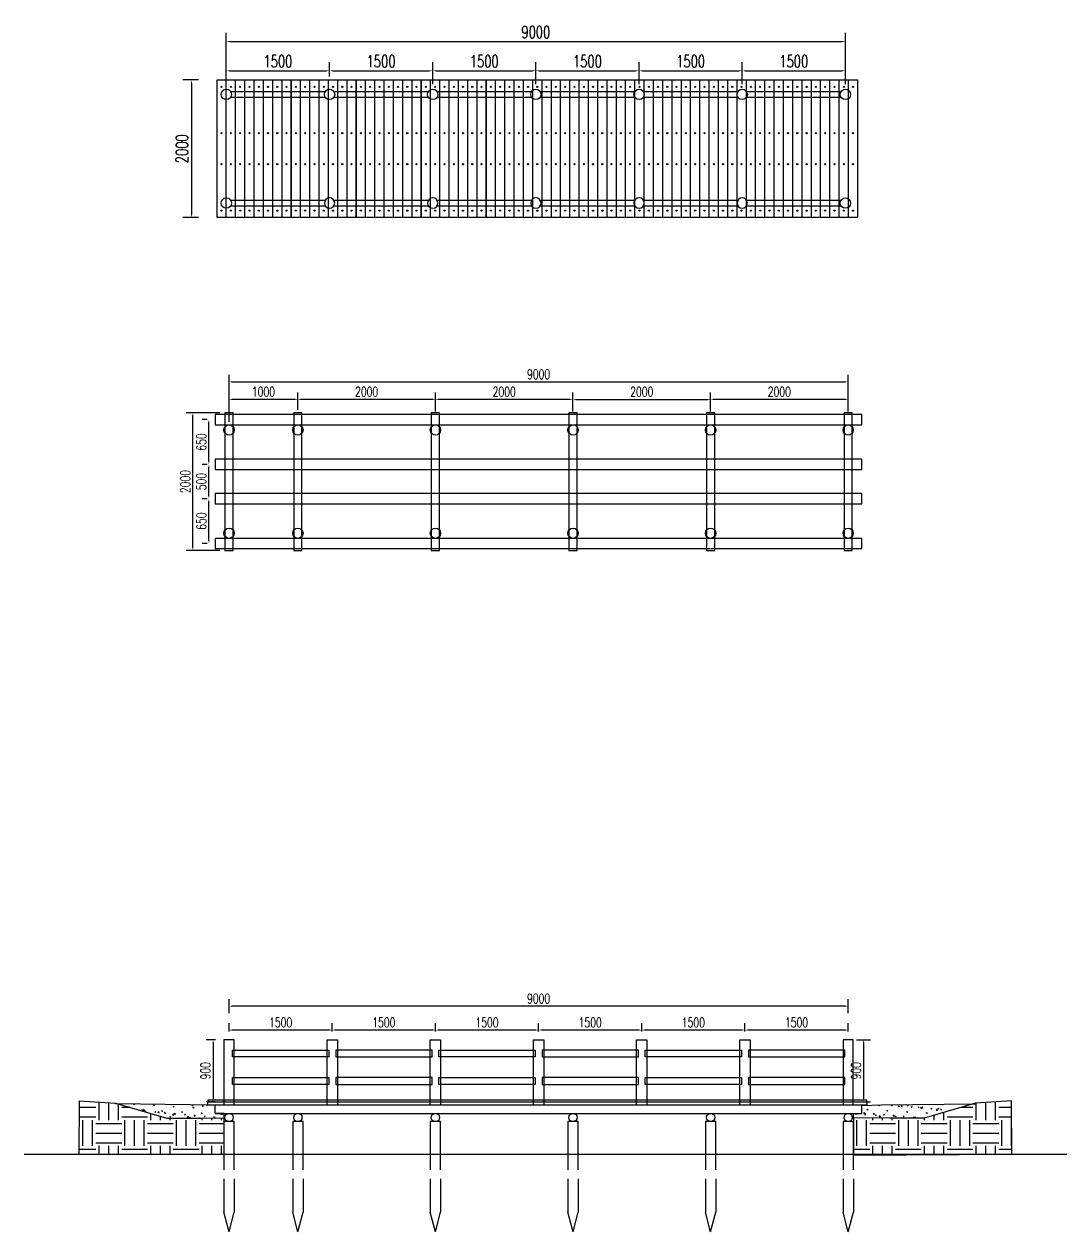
# Model space of a CAD drawing. Header units: millimetres. Extents: x -1442555 to 442606, y 1365385 to 2223627.
# Drawn here: x 283268 to 298427, y 1457900 to 1475456 of the extents above; entities that cross this region are included whole.
import ezdxf

# ---------------------------------------------------------------- set-up
doc = ezdxf.new("R2010")
doc.units = ezdxf.units.MM
doc.header["$LTSCALE"] = 10
doc.layers.get('0').update_dxf_attribs({"linetype": 'CONTINUOUS'})
doc.layers.get('DEFPOINTS').update_dxf_attribs({"linetype": 'CONTINUOUS'})
for name, color, linetype in [('W-WOOD_FLOOR木地板', 30, 'CONTINUOUS'), ('W-游步道中线', 153, 'CONTINUOUS'), ('设计木栈道', 1, 'CONTINUOUS')]:
    doc.layers.add(name, color=color, linetype=linetype)
doc.layers.add('碳化木', color=7, linetype='CONTINUOUS', true_color=0xc0b9a0)
doc.styles.add('STANDARD_T3', font='simplex.shx', dxfattribs={"width": 0.7, "bigfont": 'gbcbig.shx'})
doc.dimstyles.new('W&&40', dxfattribs={"dimtxt": 140, "dimasz": 40, "dimexe": 100, "dimexo": 120, "dimgap": 40, "dimtad": 1, "dimdec": 0, "dimzin": 0, "dimdsep": 46, "dimtxsty": 'STANDARD_T3', "dimcen": 0.09, "dimclrd": 1, "dimclre": 1, "dimclrt": 7, "dimazin": 2, "dimtfac": 1, "dimtdec": 0, "dimtix": 1, "dimtmove": 2, "dimatfit": 3, "dimfxl": 100, "dimtolj": 1, "dimtzin": 0, "dimarcsym": 0})
doc.dimstyles.new('W&&50', dxfattribs={"dimtxt": 175, "dimasz": 50, "dimexe": 125, "dimexo": 150, "dimgap": 50, "dimtad": 1, "dimdec": 0, "dimzin": 0, "dimdsep": 46, "dimtxsty": 'STANDARD_T3', "dimcen": 0.09, "dimclrd": 1, "dimclre": 1, "dimclrt": 7, "dimazin": 2, "dimtfac": 1, "dimtdec": 0, "dimtix": 1, "dimtmove": 2, "dimatfit": 3, "dimfxl": 100, "dimtolj": 1, "dimtzin": 0, "dimarcsym": 0})
pattern_1 = [(0, (-3053189.5, -1018805.06), (375, 375), [375, -375]), (0, (-3053189.5, -1018664.43), (375, 375), [375, -375]), (0, (-3053189.5, -1018523.8), (375, 375), [375, -375]), (90, (-3053142.6, -1018476.93), (-375, 375), [375, -375]), (90, (-3053002, -1018476.93), (-375, 375), [375, -375]), (90, (-3052861.36, -1018476.93), (-375, 375), [375, -375])]
pattern_2 = [(50, (-3054716.55, -1017733.51), (143.4520362, -12.5504267), [15, -165]), (355, (-3054716.55, -1017733.51), (-27.7502653, 150.4384266), [12, -132]), (100.4514, (-3054704.6, -1017734.55), (115.7018763, 137.8879084), [12.748038, -140.228422]), (46.1842, (-3054716.55, -1017693.5), (213.4482086, -33.103802), [22.5, -247.5]), (96.6356, (-3054698.76, -1017696.27), (186.93254, 194.823574), [19.122058, -210.3426]), (351.1842, (-3054716.55, -1017693.5), (186.932389, 194.82372), [18, -198]), (21, (-3054696.55, -1017703.51), (119.3814103, -80.5237778), [15, -165]), (326, (-3054696.55, -1017703.51), (48.6630675, 145.030008), [12, -132]), (71.4514, (-3054686.6, -1017710.22), (168.0445257, 64.5060993), [12.748038, -140.228422])]

# ---------------------------------------------------------------- blocks, each defined once
blk = doc.blocks.new('*D130')
at = {"color": 1, "lineweight": -2, "transparency": 16777216}
for p, q in [((286112, 1469807), (285621, 1469807)), ((285721, 1467847), (285721, 1469767)), ((286112, 1467807), (285621, 1467807))]:
    blk.add_line(p, q, dxfattribs=at)
at = {"color": 1, "transparency": 16777216}
for points in [[(285714, 1469767), (285728, 1469767), (285721, 1469807)], [(285714, 1467847), (285728, 1467847), (285721, 1467807)]]:
    blk.add_solid(points, dxfattribs=at)
at = {"layer": 'DEFPOINTS', "color": 0, "transparency": 16777216}
for p in [(285721, 1469807), (286232, 1469807), (286232, 1467807)]:
    blk.add_point(p, dxfattribs=at)
at = {"color": 7, "transparency": 16777216, "insert": (285611, 1468807), "char_height": 140, "attachment_point": 5, "rotation": 90, "style": 'STANDARD_T3'}
blk.add_mtext('\\A1;2000', dxfattribs=at)
blk = doc.blocks.new('*D132')
at = {"color": 1, "lineweight": -2, "transparency": 16777216}
for p, q in [((287247, 1469852), (287247, 1470103)), ((287287, 1470003), (289207, 1470003)), ((289247, 1469827), (289247, 1470103))]:
    blk.add_line(p, q, dxfattribs=at)
at = {"color": 1, "transparency": 16777216}
for points in [[(287287, 1470010), (287287, 1469996), (287247, 1470003)], [(289207, 1470010), (289207, 1469996), (289247, 1470003)]]:
    blk.add_solid(points, dxfattribs=at)
at = {"layer": 'DEFPOINTS', "color": 0, "transparency": 16777216}
for p in [(289247, 1470003), (287247, 1469732), (289247, 1469707)]:
    blk.add_point(p, dxfattribs=at)
at = {"color": 7, "transparency": 16777216, "insert": (288247, 1470113), "char_height": 140, "attachment_point": 5, "style": 'STANDARD_T3'}
blk.add_mtext('\\A1;2000', dxfattribs=at)
blk = doc.blocks.new('*D133')
at = {"color": 1, "lineweight": -2, "transparency": 16777216}
for p, q in [((289247, 1469827), (289247, 1470103)), ((289287, 1470003), (291207, 1470003)), ((291247, 1469827), (291247, 1470103))]:
    blk.add_line(p, q, dxfattribs=at)
at = {"color": 1, "transparency": 16777216}
for points in [[(289287, 1470010), (289287, 1469996), (289247, 1470003)], [(291207, 1470010), (291207, 1469996), (291247, 1470003)]]:
    blk.add_solid(points, dxfattribs=at)
at = {"layer": 'DEFPOINTS', "color": 0, "transparency": 16777216}
for p in [(291247, 1470003), (289247, 1469707), (291247, 1469707)]:
    blk.add_point(p, dxfattribs=at)
at = {"color": 7, "transparency": 16777216, "insert": (290247, 1470113), "char_height": 140, "attachment_point": 5, "style": 'STANDARD_T3'}
blk.add_mtext('\\A1;2000', dxfattribs=at)
blk = doc.blocks.new('*D134')
at = {"color": 1, "lineweight": -2, "transparency": 16777216}
for p, q in [((291247, 1469827), (291247, 1470102)), ((291287, 1470002), (293207, 1470002)), ((293247, 1469827), (293247, 1470102))]:
    blk.add_line(p, q, dxfattribs=at)
at = {"color": 1, "transparency": 16777216}
for points in [[(291287, 1470009), (291287, 1469996), (291247, 1470002)], [(293207, 1470009), (293207, 1469996), (293247, 1470002)]]:
    blk.add_solid(points, dxfattribs=at)
at = {"layer": 'DEFPOINTS', "color": 0, "transparency": 16777216}
for p in [(293247, 1470002), (291247, 1469707), (293247, 1469707)]:
    blk.add_point(p, dxfattribs=at)
at = {"color": 7, "transparency": 16777216, "insert": (292247, 1470112), "char_height": 140, "attachment_point": 5, "style": 'STANDARD_T3'}
blk.add_mtext('\\A1;2000', dxfattribs=at)
blk = doc.blocks.new('*D135')
at = {"color": 1, "lineweight": -2, "transparency": 16777216}
for p, q in [((293247, 1469827), (293247, 1470103)), ((293287, 1470003), (295207, 1470003)), ((295247, 1469827), (295247, 1470103))]:
    blk.add_line(p, q, dxfattribs=at)
at = {"color": 1, "transparency": 16777216}
for points in [[(293287, 1470010), (293287, 1469996), (293247, 1470003)], [(295207, 1470010), (295207, 1469996), (295247, 1470003)]]:
    blk.add_solid(points, dxfattribs=at)
at = {"layer": 'DEFPOINTS', "color": 0, "transparency": 16777216}
for p in [(295247, 1470003), (293247, 1469707), (295247, 1469707)]:
    blk.add_point(p, dxfattribs=at)
at = {"color": 7, "transparency": 16777216, "insert": (294247, 1470113), "char_height": 140, "attachment_point": 5, "style": 'STANDARD_T3'}
blk.add_mtext('\\A1;2000', dxfattribs=at)
blk = doc.blocks.new('*D131')
at = {"color": 1, "lineweight": -2, "transparency": 16777216}
for p, q in [((286247, 1469677), (286247, 1470357)), ((295247, 1469827), (295247, 1470357)), ((286287, 1470257), (295207, 1470257))]:
    blk.add_line(p, q, dxfattribs=at)
at = {"color": 1, "transparency": 16777216}
for points in [[(286287, 1470263), (286287, 1470250), (286247, 1470257)], [(295207, 1470263), (295207, 1470250), (295247, 1470257)]]:
    blk.add_solid(points, dxfattribs=at)
at = {"layer": 'DEFPOINTS', "color": 0, "transparency": 16777216}
for p in [(295247, 1470257), (295247, 1469707), (286247, 1469557)]:
    blk.add_point(p, dxfattribs=at)
at = {"color": 7, "transparency": 16777216, "insert": (290747, 1470367), "char_height": 140, "attachment_point": 5, "style": 'STANDARD_T3'}
blk.add_mtext('\\A1;9000', dxfattribs=at)
blk = doc.blocks.new('*D129')
at = {"color": 1, "lineweight": -2, "transparency": 16777216}
for p, q in [((286247, 1469852), (286247, 1470103)), ((286287, 1470003), (287207, 1470003)), ((287247, 1469852), (287247, 1470103))]:
    blk.add_line(p, q, dxfattribs=at)
at = {"color": 1, "transparency": 16777216}
for points in [[(286287, 1470010), (286287, 1469996), (286247, 1470003)], [(287207, 1470010), (287207, 1469996), (287247, 1470003)]]:
    blk.add_solid(points, dxfattribs=at)
at = {"layer": 'DEFPOINTS', "color": 0, "transparency": 16777216}
for p in [(287247, 1470003), (286247, 1469732), (287247, 1469732)]:
    blk.add_point(p, dxfattribs=at)
at = {"color": 7, "transparency": 16777216, "insert": (286747, 1470113), "char_height": 140, "attachment_point": 5, "style": 'STANDARD_T3'}
blk.add_mtext('\\A1;1000', dxfattribs=at)
blk = doc.blocks.new('防腐木地板')
at = {"layer": '碳化木'}
blk.add_lwpolyline([(-65, 1050), (65, 1050), (65, -950), (-65, -950)], close=True, dxfattribs=at)
at = {"layer": '设计木栈道', "color": 1}
for centre in [(1, 950), (1, 276), (1, -175), (1, -850)]:
    blk.add_circle(centre, 8, dxfattribs=at)
blk = doc.blocks.new('*D147')
at = {"color": 1, "lineweight": -2, "transparency": 16777216}
for p, q in [((286207, 1474585), (286207, 1474903)), ((287707, 1474695), (287707, 1474903)), ((286257, 1474778), (287657, 1474778))]:
    blk.add_line(p, q, dxfattribs=at)
at = {"color": 1, "transparency": 16777216}
for points in [[(286257, 1474787), (286257, 1474770), (286207, 1474778)], [(287657, 1474787), (287657, 1474770), (287707, 1474778)]]:
    blk.add_solid(points, dxfattribs=at)
at = {"layer": 'DEFPOINTS', "color": 0, "transparency": 16777216}
for p in [(287707, 1474778), (287707, 1474545), (286207, 1474435)]:
    blk.add_point(p, dxfattribs=at)
at = {"color": 7, "transparency": 16777216, "insert": (286957, 1474916), "char_height": 175, "attachment_point": 5, "style": 'STANDARD_T3'}
blk.add_mtext('\\A1;1500', dxfattribs=at)
blk = doc.blocks.new('*D282')
at = {"color": 1, "lineweight": -2, "transparency": 16777216}
for p, q in [((285801, 1474645), (285576, 1474645)), ((285701, 1474595), (285701, 1472695)), ((285801, 1472645), (285576, 1472645))]:
    blk.add_line(p, q, dxfattribs=at)
at = {"color": 1, "transparency": 16777216}
for points in [[(285692, 1474595), (285709, 1474595), (285701, 1474645)], [(285692, 1472695), (285709, 1472695), (285701, 1472645)]]:
    blk.add_solid(points, dxfattribs=at)
at = {"layer": 'DEFPOINTS', "color": 0, "transparency": 16777216}
for p in [(286207, 1474645), (285701, 1472645), (286207, 1472645)]:
    blk.add_point(p, dxfattribs=at)
at = {"color": 7, "transparency": 16777216, "insert": (285563, 1473645), "char_height": 175, "attachment_point": 5, "rotation": 90, "style": 'STANDARD_T3'}
blk.add_mtext('\\A1;2000', dxfattribs=at)
blk = doc.blocks.new('*U283')
blk.add_circle((0, 0), 75)
blk = doc.blocks.new('*U284')
at = {"color": 0, "linetype": 'ByBlock', "lineweight": -2, "transparency": 16777216}
for p in [(0, 0), (1500, 0), (3000, 0), (4500, 0), (6000, 0)]:
    blk.add_blockref('*U283', p, dxfattribs=at)
blk = doc.blocks.new('*D285')
at = {"color": 1, "lineweight": -2, "transparency": 16777216}
for p, q in [((287707, 1474695), (287707, 1474903)), ((289207, 1474585), (289207, 1474903)), ((287757, 1474778), (289157, 1474778))]:
    blk.add_line(p, q, dxfattribs=at)
at = {"color": 1, "transparency": 16777216}
for points in [[(287757, 1474787), (287757, 1474770), (287707, 1474778)], [(289157, 1474787), (289157, 1474770), (289207, 1474778)]]:
    blk.add_solid(points, dxfattribs=at)
at = {"layer": 'DEFPOINTS', "color": 0, "transparency": 16777216}
for p in [(289207, 1474778), (287707, 1474545), (289207, 1474435)]:
    blk.add_point(p, dxfattribs=at)
at = {"color": 7, "transparency": 16777216, "insert": (288457, 1474916), "char_height": 175, "attachment_point": 5, "style": 'STANDARD_T3'}
blk.add_mtext('\\A1;1500', dxfattribs=at)
blk = doc.blocks.new('*D286')
at = {"color": 1, "lineweight": -2, "transparency": 16777216}
for p, q in [((289207, 1474585), (289207, 1474903)), ((290707, 1474585), (290707, 1474903)), ((289257, 1474778), (290657, 1474778))]:
    blk.add_line(p, q, dxfattribs=at)
at = {"color": 1, "transparency": 16777216}
for points in [[(289257, 1474787), (289257, 1474770), (289207, 1474778)], [(290657, 1474787), (290657, 1474770), (290707, 1474778)]]:
    blk.add_solid(points, dxfattribs=at)
at = {"layer": 'DEFPOINTS', "color": 0, "transparency": 16777216}
for p in [(290707, 1474778), (289207, 1474435), (290707, 1474435)]:
    blk.add_point(p, dxfattribs=at)
at = {"color": 7, "transparency": 16777216, "insert": (289957, 1474916), "char_height": 175, "attachment_point": 5, "style": 'STANDARD_T3'}
blk.add_mtext('\\A1;1500', dxfattribs=at)
blk = doc.blocks.new('*D287')
at = {"color": 1, "lineweight": -2, "transparency": 16777216}
for p, q in [((290707, 1474585), (290707, 1474903)), ((292207, 1474585), (292207, 1474903)), ((290757, 1474778), (292157, 1474778))]:
    blk.add_line(p, q, dxfattribs=at)
at = {"color": 1, "transparency": 16777216}
for points in [[(290757, 1474787), (290757, 1474770), (290707, 1474778)], [(292157, 1474787), (292157, 1474770), (292207, 1474778)]]:
    blk.add_solid(points, dxfattribs=at)
at = {"layer": 'DEFPOINTS', "color": 0, "transparency": 16777216}
for p in [(292207, 1474778), (290707, 1474435), (292207, 1474435)]:
    blk.add_point(p, dxfattribs=at)
at = {"color": 7, "transparency": 16777216, "insert": (291457, 1474916), "char_height": 175, "attachment_point": 5, "style": 'STANDARD_T3'}
blk.add_mtext('\\A1;1500', dxfattribs=at)
blk = doc.blocks.new('*D288')
at = {"color": 1, "lineweight": -2, "transparency": 16777216}
for p, q in [((292207, 1474585), (292207, 1474903)), ((293707, 1474585), (293707, 1474903)), ((292257, 1474778), (293657, 1474778))]:
    blk.add_line(p, q, dxfattribs=at)
at = {"color": 1, "transparency": 16777216}
for points in [[(292257, 1474787), (292257, 1474770), (292207, 1474778)], [(293657, 1474787), (293657, 1474770), (293707, 1474778)]]:
    blk.add_solid(points, dxfattribs=at)
at = {"layer": 'DEFPOINTS', "color": 0, "transparency": 16777216}
for p in [(293707, 1474778), (292207, 1474435), (293707, 1474435)]:
    blk.add_point(p, dxfattribs=at)
at = {"color": 7, "transparency": 16777216, "insert": (292957, 1474916), "char_height": 175, "attachment_point": 5, "style": 'STANDARD_T3'}
blk.add_mtext('\\A1;1500', dxfattribs=at)
blk = doc.blocks.new('*D289')
at = {"color": 1, "lineweight": -2, "transparency": 16777216}
for p, q in [((293707, 1474585), (293707, 1474903)), ((295207, 1474585), (295207, 1474903)), ((293757, 1474778), (295157, 1474778))]:
    blk.add_line(p, q, dxfattribs=at)
at = {"color": 1, "transparency": 16777216}
for points in [[(293757, 1474787), (293757, 1474770), (293707, 1474778)], [(295157, 1474787), (295157, 1474770), (295207, 1474778)]]:
    blk.add_solid(points, dxfattribs=at)
at = {"layer": 'DEFPOINTS', "color": 0, "transparency": 16777216}
for p in [(295207, 1474778), (293707, 1474435), (295207, 1474435)]:
    blk.add_point(p, dxfattribs=at)
at = {"color": 7, "transparency": 16777216, "insert": (294457, 1474916), "char_height": 175, "attachment_point": 5, "style": 'STANDARD_T3'}
blk.add_mtext('\\A1;1500', dxfattribs=at)
blk = doc.blocks.new('*D290')
at = {"color": 1, "lineweight": -2, "transparency": 16777216}
for p, q in [((286207, 1474585), (286207, 1475329)), ((286257, 1475204), (295157, 1475204)), ((295207, 1474585), (295207, 1475329))]:
    blk.add_line(p, q, dxfattribs=at)
at = {"color": 1, "transparency": 16777216}
for points in [[(286257, 1475212), (286257, 1475195), (286207, 1475204)], [(295157, 1475212), (295157, 1475195), (295207, 1475204)]]:
    blk.add_solid(points, dxfattribs=at)
at = {"layer": 'DEFPOINTS', "color": 0, "transparency": 16777216}
for p in [(295207, 1475204), (286207, 1474435), (295207, 1474435)]:
    blk.add_point(p, dxfattribs=at)
at = {"color": 7, "transparency": 16777216, "insert": (290707, 1475341), "char_height": 175, "attachment_point": 5, "style": 'STANDARD_T3'}
blk.add_mtext('\\A1;9000', dxfattribs=at)
blk = doc.blocks.new('*U291')
blk.add_circle((0, 0), 75)
blk = doc.blocks.new('*U292')
at = {"color": 0, "linetype": 'ByBlock', "lineweight": -2, "transparency": 16777216}
for p in [(0, 0), (1500, 0), (3000, 0), (4500, 0), (6000, 0)]:
    blk.add_blockref('*U291', p, dxfattribs=at)
blk = doc.blocks.new('*U293')
for centre in [(0, 750), (0, -750)]:
    blk.add_circle(centre, 75)
blk = doc.blocks.new('*U294')
at = {"color": 0, "linetype": 'ByBlock', "lineweight": -2, "transparency": 16777216}
for p in [(0, 0), (2000, 0), (4000, 0), (6000, 0), (8000, 0)]:
    blk.add_blockref('*U293', p, dxfattribs=at)
blk = doc.blocks.new('*D295')
at = {"color": 1, "lineweight": -2, "transparency": 16777216}
for p, q in [((285927, 1468557), (285854, 1468557)), ((285954, 1467947), (285954, 1468517)), ((285927, 1467907), (285854, 1467907))]:
    blk.add_line(p, q, dxfattribs=at)
at = {"color": 1, "transparency": 16777216}
for points in [[(285947, 1468517), (285961, 1468517), (285954, 1468557)], [(285947, 1467947), (285961, 1467947), (285954, 1467907)]]:
    blk.add_solid(points, dxfattribs=at)
at = {"layer": 'DEFPOINTS', "color": 0, "transparency": 16777216}
for p in [(285954, 1468557), (286047, 1468557), (286047, 1467907)]:
    blk.add_point(p, dxfattribs=at)
at = {"color": 7, "transparency": 16777216, "insert": (285844, 1468232), "char_height": 140, "attachment_point": 5, "rotation": 90, "style": 'STANDARD_T3'}
blk.add_mtext('\\A1;650', dxfattribs=at)
blk = doc.blocks.new('*D296')
at = {"color": 1, "lineweight": -2, "transparency": 16777216}
for p, q in [((285927, 1469057), (285854, 1469057)), ((285954, 1468597), (285954, 1469017)), ((285927, 1468557), (285854, 1468557))]:
    blk.add_line(p, q, dxfattribs=at)
at = {"color": 1, "transparency": 16777216}
for points in [[(285947, 1469017), (285961, 1469017), (285954, 1469057)], [(285947, 1468597), (285961, 1468597), (285954, 1468557)]]:
    blk.add_solid(points, dxfattribs=at)
at = {"layer": 'DEFPOINTS', "color": 0, "transparency": 16777216}
for p in [(285954, 1469057), (286047, 1469057), (286047, 1468557)]:
    blk.add_point(p, dxfattribs=at)
at = {"color": 7, "transparency": 16777216, "insert": (285844, 1468807), "char_height": 140, "attachment_point": 5, "rotation": 90, "style": 'STANDARD_T3'}
blk.add_mtext('\\A1;500', dxfattribs=at)
blk = doc.blocks.new('*D297')
at = {"color": 1, "lineweight": -2, "transparency": 16777216}
for p, q in [((285927, 1469707), (285854, 1469707)), ((285954, 1469097), (285954, 1469667)), ((285927, 1469057), (285854, 1469057))]:
    blk.add_line(p, q, dxfattribs=at)
at = {"color": 1, "transparency": 16777216}
for points in [[(285947, 1469667), (285961, 1469667), (285954, 1469707)], [(285947, 1469097), (285961, 1469097), (285954, 1469057)]]:
    blk.add_solid(points, dxfattribs=at)
at = {"layer": 'DEFPOINTS', "color": 0, "transparency": 16777216}
for p in [(285954, 1469707), (286047, 1469707), (286047, 1469057)]:
    blk.add_point(p, dxfattribs=at)
at = {"color": 7, "transparency": 16777216, "insert": (285844, 1469382), "char_height": 140, "attachment_point": 5, "rotation": 90, "style": 'STANDARD_T3'}
blk.add_mtext('\\A1;650', dxfattribs=at)
blk = doc.blocks.new('*D298')
at = {"color": 1, "lineweight": -2, "transparency": 16777216}
for p, q in [((295367, 1460692), (295573, 1460692)), ((295473, 1459832), (295473, 1460652)), ((295342, 1459792), (295573, 1459792))]:
    blk.add_line(p, q, dxfattribs=at)
at = {"color": 1, "transparency": 16777216}
for points in [[(295466, 1460652), (295480, 1460652), (295473, 1460692)], [(295466, 1459832), (295480, 1459832), (295473, 1459792)]]:
    blk.add_solid(points, dxfattribs=at)
at = {"layer": 'DEFPOINTS', "color": 0, "transparency": 16777216}
for p in [(295247, 1460692), (295473, 1460692), (295222, 1459792)]:
    blk.add_point(p, dxfattribs=at)
at = {"color": 7, "transparency": 16777216, "insert": (295363, 1460242), "char_height": 140, "attachment_point": 5, "rotation": 90, "style": 'STANDARD_T3'}
blk.add_mtext('\\A1;900', dxfattribs=at)
blk = doc.blocks.new('*U299')
at = {"layer": 'W-游步道中线'}
blk.add_lwpolyline([(-75, -475), (-75, 475), (75, 475), (75, -475)], dxfattribs=at)
blk = doc.blocks.new('*U300')
at = {"color": 0, "linetype": 'ByBlock', "lineweight": -2, "transparency": 16777216}
for p in [(-6000, 0), (-4500, 0), (-3000, 0), (-1500, 0), (0, 0)]:
    blk.add_blockref('*U299', p, dxfattribs=at)
blk = doc.blocks.new('*D301')
at = {"color": 1, "lineweight": -2, "transparency": 16777216}
for p, q in [((293747, 1460812), (293747, 1460934)), ((295207, 1460834), (293787, 1460834)), ((295247, 1460812), (295247, 1460934))]:
    blk.add_line(p, q, dxfattribs=at)
at = {"color": 1, "transparency": 16777216}
for points in [[(293787, 1460841), (293787, 1460827), (293747, 1460834)], [(295207, 1460841), (295207, 1460827), (295247, 1460834)]]:
    blk.add_solid(points, dxfattribs=at)
at = {"layer": 'DEFPOINTS', "color": 0, "transparency": 16777216}
for p in [(293747, 1460834), (293747, 1460692), (295247, 1460692)]:
    blk.add_point(p, dxfattribs=at)
at = {"color": 7, "transparency": 16777216, "insert": (294497, 1460944), "char_height": 140, "attachment_point": 5, "style": 'STANDARD_T3'}
blk.add_mtext('\\A1;1500', dxfattribs=at)
blk = doc.blocks.new('*D302')
at = {"color": 1, "lineweight": -2, "transparency": 16777216}
for p, q in [((292247, 1460812), (292247, 1460934)), ((293707, 1460834), (292287, 1460834)), ((293747, 1460812), (293747, 1460934))]:
    blk.add_line(p, q, dxfattribs=at)
at = {"color": 1, "transparency": 16777216}
for points in [[(292287, 1460841), (292287, 1460827), (292247, 1460834)], [(293707, 1460841), (293707, 1460827), (293747, 1460834)]]:
    blk.add_solid(points, dxfattribs=at)
at = {"layer": 'DEFPOINTS', "color": 0, "transparency": 16777216}
for p in [(292247, 1460834), (292247, 1460692), (293747, 1460692)]:
    blk.add_point(p, dxfattribs=at)
at = {"color": 7, "transparency": 16777216, "insert": (292997, 1460944), "char_height": 140, "attachment_point": 5, "style": 'STANDARD_T3'}
blk.add_mtext('\\A1;1500', dxfattribs=at)
blk = doc.blocks.new('*D303')
at = {"color": 1, "lineweight": -2, "transparency": 16777216}
for p, q in [((290747, 1460812), (290747, 1460934)), ((292207, 1460834), (290787, 1460834)), ((292247, 1460812), (292247, 1460934))]:
    blk.add_line(p, q, dxfattribs=at)
at = {"color": 1, "transparency": 16777216}
for points in [[(290787, 1460841), (290787, 1460827), (290747, 1460834)], [(292207, 1460841), (292207, 1460827), (292247, 1460834)]]:
    blk.add_solid(points, dxfattribs=at)
at = {"layer": 'DEFPOINTS', "color": 0, "transparency": 16777216}
for p in [(290747, 1460834), (290747, 1460692), (292247, 1460692)]:
    blk.add_point(p, dxfattribs=at)
at = {"color": 7, "transparency": 16777216, "insert": (291497, 1460944), "char_height": 140, "attachment_point": 5, "style": 'STANDARD_T3'}
blk.add_mtext('\\A1;1500', dxfattribs=at)
blk = doc.blocks.new('*D304')
at = {"color": 1, "lineweight": -2, "transparency": 16777216}
for p, q in [((289247, 1460812), (289247, 1460934)), ((290707, 1460834), (289287, 1460834)), ((290747, 1460812), (290747, 1460934))]:
    blk.add_line(p, q, dxfattribs=at)
at = {"color": 1, "transparency": 16777216}
for points in [[(289287, 1460841), (289287, 1460827), (289247, 1460834)], [(290707, 1460841), (290707, 1460827), (290747, 1460834)]]:
    blk.add_solid(points, dxfattribs=at)
at = {"layer": 'DEFPOINTS', "color": 0, "transparency": 16777216}
for p in [(289247, 1460834), (289247, 1460692), (290747, 1460692)]:
    blk.add_point(p, dxfattribs=at)
at = {"color": 7, "transparency": 16777216, "insert": (289997, 1460944), "char_height": 140, "attachment_point": 5, "style": 'STANDARD_T3'}
blk.add_mtext('\\A1;1500', dxfattribs=at)
blk = doc.blocks.new('*D305')
at = {"color": 1, "lineweight": -2, "transparency": 16777216}
for p, q in [((287747, 1460812), (287747, 1460934)), ((289207, 1460834), (287787, 1460834)), ((289247, 1460812), (289247, 1460934))]:
    blk.add_line(p, q, dxfattribs=at)
at = {"color": 1, "transparency": 16777216}
for points in [[(287787, 1460841), (287787, 1460827), (287747, 1460834)], [(289207, 1460841), (289207, 1460827), (289247, 1460834)]]:
    blk.add_solid(points, dxfattribs=at)
at = {"layer": 'DEFPOINTS', "color": 0, "transparency": 16777216}
for p in [(287747, 1460834), (287747, 1460692), (289247, 1460692)]:
    blk.add_point(p, dxfattribs=at)
at = {"color": 7, "transparency": 16777216, "insert": (288497, 1460944), "char_height": 140, "attachment_point": 5, "style": 'STANDARD_T3'}
blk.add_mtext('\\A1;1500', dxfattribs=at)
blk = doc.blocks.new('*D306')
at = {"color": 1, "lineweight": -2, "transparency": 16777216}
for p, q in [((286247, 1460812), (286247, 1460934)), ((287707, 1460834), (286287, 1460834)), ((287747, 1460812), (287747, 1460934))]:
    blk.add_line(p, q, dxfattribs=at)
at = {"color": 1, "transparency": 16777216}
for points in [[(286287, 1460841), (286287, 1460827), (286247, 1460834)], [(287707, 1460841), (287707, 1460827), (287747, 1460834)]]:
    blk.add_solid(points, dxfattribs=at)
at = {"layer": 'DEFPOINTS', "color": 0, "transparency": 16777216}
for p in [(286247, 1460834), (286247, 1460692), (287747, 1460692)]:
    blk.add_point(p, dxfattribs=at)
at = {"color": 7, "transparency": 16777216, "insert": (286997, 1460944), "char_height": 140, "attachment_point": 5, "style": 'STANDARD_T3'}
blk.add_mtext('\\A1;1500', dxfattribs=at)
blk = doc.blocks.new('*D307')
at = {"color": 1, "lineweight": -2, "transparency": 16777216}
for p, q in [((286247, 1461081), (286247, 1461281)), ((295207, 1461181), (286287, 1461181)), ((295247, 1461081), (295247, 1461281))]:
    blk.add_line(p, q, dxfattribs=at)
at = {"color": 1, "transparency": 16777216}
for points in [[(286287, 1461187), (286287, 1461174), (286247, 1461181)], [(295207, 1461187), (295207, 1461174), (295247, 1461181)]]:
    blk.add_solid(points, dxfattribs=at)
at = {"layer": 'DEFPOINTS', "color": 0, "transparency": 16777216}
for p in [(286247, 1461181), (286247, 1460692), (295247, 1460692)]:
    blk.add_point(p, dxfattribs=at)
at = {"color": 7, "transparency": 16777216, "insert": (290747, 1461291), "char_height": 140, "attachment_point": 5, "style": 'STANDARD_T3'}
blk.add_mtext('\\A1;9000', dxfattribs=at)
blk = doc.blocks.new('*D315')
at = {"color": 1, "lineweight": -2, "transparency": 16777216}
for p, q in [((286052, 1460692), (285914, 1460692)), ((286014, 1460652), (286014, 1459832)), ((286052, 1459792), (285914, 1459792))]:
    blk.add_line(p, q, dxfattribs=at)
at = {"color": 1, "transparency": 16777216}
for points in [[(286007, 1460652), (286021, 1460652), (286014, 1460692)], [(286007, 1459832), (286021, 1459832), (286014, 1459792)]]:
    blk.add_solid(points, dxfattribs=at)
at = {"layer": 'DEFPOINTS', "color": 0, "transparency": 16777216}
for p in [(286172, 1460692), (286014, 1459792), (286172, 1459792)]:
    blk.add_point(p, dxfattribs=at)
at = {"color": 7, "transparency": 16777216, "insert": (285904, 1460242), "char_height": 140, "attachment_point": 5, "rotation": 90, "style": 'STANDARD_T3'}
blk.add_mtext('\\A1;900', dxfattribs=at)

msp = doc.modelspace()

# ---------------------------------------------------------------- hatches: boundary and pattern name
h = msp.add_hatch()
h.set_pattern_fill('土壤', color=0, scale=100)
h.set_pattern_definition(pattern_1)
h.paths.add_polyline_path([(286171.9, 1459023.2), (286173.3, 1459558.6), (285839.6, 1459552.6), (285803.4, 1459552.4), (285343.1, 1459555.2), (284596.5, 1459771.9), (284071, 1459804.5), (284069.5, 1459029.3)])
h = msp.add_hatch()
h.set_pattern_fill('砂石碎砖', color=0, scale=20)
h.set_pattern_definition(pattern_2)
h.paths.add_polyline_path([(284635.1, 1459760.7), (284596.5, 1459771.9), (284596.2, 1459761.3)])
h = msp.add_hatch()
h.set_pattern_fill('砂石碎砖', color=0, scale=20)
h.set_pattern_definition(pattern_2)
h.paths.add_polyline_path([(285343.1, 1459555.2), (284634.8, 1459760.8), (285961.7, 1459745.5), (285951.6, 1459621.2), (286047.3, 1459622.3), (286176.5, 1459622.3), (286174.4, 1459558.5)])
h = msp.add_hatch()
h.set_pattern_fill('土壤', color=0, scale=100)
h.set_pattern_definition(pattern_1)
h.paths.add_polyline_path([(297625.1, 1459029.3), (297623.6, 1459804.5), (297098.1, 1459771.9), (296351.5, 1459555.2), (295891.2, 1459552.4), (295855, 1459552.6), (295322.7, 1459558.6), (295324.1, 1459016)])
h = msp.add_hatch()
h.set_pattern_fill('砂石碎砖', color=0, scale=20)
h.set_pattern_definition(pattern_2)
h.paths.add_polyline_path([(296351.5, 1459555.2), (297059.8, 1459760.8), (295732.9, 1459745.5), (295447.3, 1459739.1), (295447.3, 1459622.3), (295324.3, 1459622.3), (295326.4, 1459558.5)])

# ---------------------------------------------------------------- linework, layer by layer
for p, q in [((286270.7, 1474475.5), (287643.9, 1474475.5)), ((286270.7, 1474395.5), (287643.9, 1474395.5)), ((287770.7, 1474475.5), (289143.9, 1474475.5)), ((287770.7, 1474395.5), (289143.9, 1474395.5)), ((289270.7, 1474475.5), (290643.9, 1474475.5)), ((289270.7, 1474395.5), (290643.9, 1474395.5)), ((290770.7, 1474475.5), (292143.9, 1474475.5)), ((290770.7, 1474395.5), (292143.9, 1474395.5)), ((292270.7, 1474475.5), (293643.9, 1474475.5)), ((292270.7, 1474395.5), (293643.9, 1474395.5)), ((293770.7, 1474475.5), (295143.9, 1474475.5)), ((293770.7, 1474395.5), (295143.9, 1474395.5)), ((286270.7, 1472895.5), (287643.9, 1472895.5)), ((286270.7, 1472815.5), (287643.9, 1472815.5)), ((287770.7, 1472895.5), (289143.9, 1472895.5)), ((287770.7, 1472815.5), (289143.9, 1472815.5)), ((289270.7, 1472895.5), (290643.9, 1472895.5)), ((289270.7, 1472815.5), (290643.9, 1472815.5)), ((290770.7, 1472895.5), (292143.9, 1472895.5)), ((290770.7, 1472815.5), (292143.9, 1472815.5)), ((292270.7, 1472895.5), (293643.9, 1472895.5)), ((292270.7, 1472815.5), (293643.9, 1472815.5)), ((293770.7, 1472895.5), (295143.9, 1472895.5)), ((293770.7, 1472815.5), (295143.9, 1472815.5))]:
    msp.add_line(p, q)
for points in [[(284071, 1459804.5), (284596.5, 1459771.9), (285343.1, 1459555.2), (285803.4, 1459552.4), (285839.6, 1459552.6), (286173.3, 1459558.6), (286171.9, 1459023.2), (284069.5, 1459029.3)], [(286176.5, 1459622.3), (286047.3, 1459622.3), (286047.3, 1459622.3), (286047.3, 1459742.3), (284596.2, 1459761.3), (284596.5, 1459771.9), (285343.1, 1459555.2), (286174.4, 1459558.5)], [(297623.6, 1459804.5), (297098.1, 1459771.9), (296351.5, 1459555.2), (295891.2, 1459552.4), (295855, 1459552.6), (295322.7, 1459558.6), (295324.1, 1459016), (297625.1, 1459029.3)], [(295324.3, 1459622.3), (295447.3, 1459622.3), (295447.3, 1459739.1), (295732.9, 1459745.5), (297098.4, 1459761.3), (297098.1, 1459771.9), (296351.5, 1459555.2), (295326.4, 1459558.5)]]:
    msp.add_lwpolyline(points, close=True)
msp.add_lwpolyline([(298426.5, 1459022.6), (290096.5, 1459022.6), (283268.1, 1459022.6)])
for centre in [(286207.3, 1474435.5), (295207.3, 1474435.5), (286207.3, 1472855.5), (295207.3, 1472855.5), (286247.3, 1469556.6), (286247.3, 1468056.6)]:
    msp.add_circle(centre, 75)
at = {"layer": 'W-WOOD_FLOOR木地板'}
msp.add_lwpolyline([(286072.3, 1474645.5), (295382.3, 1474645.5), (295382.3, 1472645.5), (286072.3, 1472645.5)], close=True, dxfattribs=at)
at = {"layer": 'W-游步道中线'}
for p, q in [((286247.6, 1457900.4), (286172.6, 1458185.9)), ((286247.6, 1457900.4), (286322.6, 1458185.9)), ((287247.6, 1457900.4), (287172.6, 1458185.9)), ((287247.6, 1457900.4), (287322.6, 1458185.9)), ((289247.6, 1457900.4), (289172.6, 1458185.9)), ((289247.6, 1457900.4), (289322.6, 1458185.9)), ((291247.6, 1457900.4), (291172.6, 1458185.9)), ((291247.6, 1457900.4), (291322.6, 1458185.9)), ((293247.6, 1457900.4), (293172.6, 1458185.9)), ((293247.6, 1457900.4), (293322.6, 1458185.9)), ((295247.6, 1457900.4), (295172.6, 1458185.9)), ((295247.6, 1457900.4), (295322.6, 1458185.9))]:
    msp.add_line(p, q, dxfattribs=at)
for points in [[(286322.3, 1459742.3), (286322.3, 1460692.3), (286172.3, 1460692.3), (286172.3, 1459742.3)], [(295322.3, 1459742.3), (295322.3, 1460692.3), (295172.3, 1460692.3), (295172.3, 1459742.3)], [(286322.6, 1458801.2), (286322.6, 1459502.3), (286172.6, 1459502.3), (286172.6, 1458801.2)], [(287322.6, 1458801.2), (287322.6, 1459502.3), (287172.6, 1459502.3), (287172.6, 1458801.2)], [(289322.6, 1458801.2), (289322.6, 1459502.3), (289172.6, 1459502.3), (289172.6, 1458801.2)], [(291322.6, 1458801.2), (291322.6, 1459502.3), (291172.6, 1459502.3), (291172.6, 1458801.2)], [(293322.6, 1458801.2), (293322.6, 1459502.3), (293172.6, 1459502.3), (293172.6, 1458801.2)], [(295322.6, 1458801.2), (295322.6, 1459502.3), (295172.6, 1459502.3), (295172.6, 1458801.2)], [(286172.6, 1458672), (286172.6, 1458185.9)], [(286322.6, 1458672), (286322.6, 1458185.9)], [(287172.6, 1458672), (287172.6, 1458185.9)], [(287322.6, 1458672), (287322.6, 1458185.9)], [(289172.6, 1458672), (289172.6, 1458185.9)], [(289322.6, 1458672), (289322.6, 1458185.9)], [(291172.6, 1458672), (291172.6, 1458185.9)], [(291322.6, 1458672), (291322.6, 1458185.9)], [(293172.6, 1458672), (293172.6, 1458185.9)], [(293322.6, 1458672), (293322.6, 1458185.9)], [(295172.6, 1458672), (295172.6, 1458185.9)], [(295322.6, 1458672), (295322.6, 1458185.9)]]:
    msp.add_lwpolyline(points, dxfattribs=at)
at = {"layer": '碳化木'}
msp.add_lwpolyline([(285937, 1459744.1), (285937.6, 1459792.3), (295517.3, 1459792.3), (295517.3, 1459742.3), (285912.3, 1459744.1)], dxfattribs=at)
at = {"layer": '设计木栈道', "color": 30}
for points in [[(289307.3, 1469781.6), (286047.3, 1469781.6), (286047.3, 1469631.6), (289307.3, 1469631.6)], [(293247.3, 1469781.6), (289247.3, 1469781.6)], [(293187.3, 1469631.6), (295447.3, 1469631.6), (295447.3, 1469781.6), (293187.3, 1469781.6)], [(289247.3, 1469631.6), (293247.3, 1469631.6)], [(289307.3, 1469131.6), (286047.3, 1469131.6), (286047.3, 1468981.6), (289307.3, 1468981.6)], [(293247.3, 1469131.6), (289247.3, 1469131.6)], [(293187.3, 1468981.6), (295447.3, 1468981.6), (295447.3, 1469131.6), (293187.3, 1469131.6)], [(289247.3, 1468981.6), (293247.3, 1468981.6)], [(289307.3, 1468631.6), (286047.3, 1468631.6), (286047.3, 1468481.6), (289307.3, 1468481.6)], [(293247.3, 1468631.6), (289247.3, 1468631.6)], [(293187.3, 1468481.6), (295447.3, 1468481.6), (295447.3, 1468631.6), (293187.3, 1468631.6)], [(289247.3, 1468481.6), (293247.3, 1468481.6)], [(289307.3, 1467981.6), (286047.3, 1467981.6), (286047.3, 1467831.6), (289307.3, 1467831.6)], [(293247.3, 1467981.6), (289247.3, 1467981.6)], [(289247.3, 1467831.6), (293247.3, 1467831.6)], [(293255, 1467831.6), (295447.3, 1467831.6), (295447.3, 1467981.6), (293255, 1467981.6)], [(286047.3, 1459622.3), (293247.6, 1459622.3), (295447.3, 1459622.3), (295447.3, 1459742.3), (293247.6, 1459742.3), (293247.6, 1459742.3), (286047.3, 1459742.3)]]:
    msp.add_lwpolyline(points, dxfattribs=at)
for points in [[(286187.3, 1467806.6), (286307.3, 1467806.6), (286307.3, 1469806.6), (286187.3, 1469806.6)], [(287187.3, 1467806.6), (287307.3, 1467806.6), (287307.3, 1469806.6), (287187.3, 1469806.6)], [(289187.3, 1467806.6), (289307.3, 1467806.6), (289307.3, 1469806.6), (289187.3, 1469806.6)], [(291187.3, 1467806.6), (291307.3, 1467806.6), (291307.3, 1469806.6), (291187.3, 1469806.6)], [(293187.3, 1467806.6), (293307.3, 1467806.6), (293307.3, 1469806.6), (293187.3, 1469806.6)], [(295187.3, 1467806.6), (295307.3, 1467806.6), (295307.3, 1469806.6), (295187.3, 1469806.6)], [(287697.3, 1460442.3), (286297.3, 1460442.3), (286297.3, 1460542.3), (287697.3, 1460542.3)], [(287797.3, 1460442.3), (289197.3, 1460442.3), (289197.3, 1460542.3), (287797.3, 1460542.3)], [(290697.3, 1460442.3), (289297.3, 1460442.3), (289297.3, 1460542.3), (290697.3, 1460542.3)], [(290797.3, 1460442.3), (292197.3, 1460442.3), (292197.3, 1460542.3), (290797.3, 1460542.3)], [(293697.3, 1460442.3), (292297.3, 1460442.3), (292297.3, 1460542.3), (293697.3, 1460542.3)], [(293797.3, 1460442.3), (295197.3, 1460442.3), (295197.3, 1460542.3), (293797.3, 1460542.3)], [(287697.3, 1460042.3), (286297.3, 1460042.3), (286297.3, 1460142.3), (287697.3, 1460142.3)], [(287797.3, 1460042.3), (289197.3, 1460042.3), (289197.3, 1460142.3), (287797.3, 1460142.3)], [(290697.3, 1460042.3), (289297.3, 1460042.3), (289297.3, 1460142.3), (290697.3, 1460142.3)], [(290797.3, 1460042.3), (292197.3, 1460042.3), (292197.3, 1460142.3), (290797.3, 1460142.3)], [(293697.3, 1460042.3), (292297.3, 1460042.3), (292297.3, 1460142.3), (293697.3, 1460142.3)], [(293797.3, 1460042.3), (295197.3, 1460042.3), (295197.3, 1460142.3), (293797.3, 1460142.3)], [(285937.6, 1459792.3), (295517.3, 1459792.3), (295517.3, 1459817), (285937.6, 1459817)]]:
    msp.add_lwpolyline(points, close=True, dxfattribs=at)
for centre in [(286247.3, 1459562.3), (287247.3, 1459562.3), (289247.3, 1459562.3), (291247.3, 1459562.3), (293247.3, 1459562.3), (295247.3, 1459562.3)]:
    msp.add_circle(centre, 60, dxfattribs=at)

# ---------------------------------------------------------------- block references
for name, p in [('防腐木地板', (286137.3, 1473595.5)), ('防腐木地板', (286272.3, 1473595.5)), ('防腐木地板', (286407.3, 1473595.5)), ('防腐木地板', (286542.3, 1473595.5)), ('防腐木地板', (286677.3, 1473595.5)), ('防腐木地板', (286812.3, 1473595.5)), ('防腐木地板', (286947.3, 1473595.5)), ('防腐木地板', (287082.3, 1473595.5)), ('防腐木地板', (287217.3, 1473595.5)), ('防腐木地板', (287352.3, 1473595.5)), ('防腐木地板', (287487.3, 1473595.5)), ('防腐木地板', (287622.3, 1473595.5)), ('*U284', (287707.3, 1474435.5)), ('防腐木地板', (287757.3, 1473595.5)), ('防腐木地板', (287892.3, 1473595.5)), ('防腐木地板', (288027.3, 1473595.5)), ('防腐木地板', (288162.3, 1473595.5)), ('防腐木地板', (288297.3, 1473595.5)), ('防腐木地板', (288432.3, 1473595.5)), ('防腐木地板', (288567.3, 1473595.5)), ('防腐木地板', (288702.3, 1473595.5)), ('防腐木地板', (288837.3, 1473595.5)), ('防腐木地板', (288972.3, 1473595.5)), ('防腐木地板', (289107.3, 1473595.5)), ('防腐木地板', (289242.3, 1473595.5)), ('防腐木地板', (289377.3, 1473595.5)), ('防腐木地板', (289512.3, 1473595.5)), ('防腐木地板', (289647.3, 1473595.5)), ('防腐木地板', (289782.3, 1473595.5)), ('防腐木地板', (289917.3, 1473595.5)), ('防腐木地板', (290052.3, 1473595.5)), ('防腐木地板', (290187.3, 1473595.5)), ('防腐木地板', (290322.3, 1473595.5)), ('防腐木地板', (290457.3, 1473595.5)), ('防腐木地板', (290592.3, 1473595.5)), ('防腐木地板', (290727.3, 1473595.5)), ('防腐木地板', (290862.3, 1473595.5)), ('防腐木地板', (290997.3, 1473595.5)), ('防腐木地板', (291132.3, 1473595.5)), ('防腐木地板', (291267.3, 1473595.5)), ('防腐木地板', (291402.3, 1473595.5)), ('防腐木地板', (291537.3, 1473595.5)), ('防腐木地板', (291672.3, 1473595.5)), ('防腐木地板', (291807.3, 1473595.5)), ('防腐木地板', (291942.3, 1473595.5)), ('防腐木地板', (292077.3, 1473595.5)), ('防腐木地板', (292212.3, 1473595.5)), ('防腐木地板', (292347.3, 1473595.5)), ('防腐木地板', (292482.3, 1473595.5)), ('防腐木地板', (292617.3, 1473595.5)), ('防腐木地板', (292752.3, 1473595.5)), ('防腐木地板', (292887.3, 1473595.5)), ('防腐木地板', (293022.3, 1473595.5)), ('防腐木地板', (293157.3, 1473595.5)), ('防腐木地板', (293292.3, 1473595.5)), ('防腐木地板', (293427.3, 1473595.5)), ('防腐木地板', (293562.3, 1473595.5)), ('防腐木地板', (293697.3, 1473595.5)), ('防腐木地板', (293832.3, 1473595.5)), ('防腐木地板', (293967.3, 1473595.5)), ('防腐木地板', (294102.3, 1473595.5)), ('防腐木地板', (294237.3, 1473595.5)), ('防腐木地板', (294372.3, 1473595.5)), ('防腐木地板', (294507.3, 1473595.5)), ('防腐木地板', (294642.3, 1473595.5)), ('防腐木地板', (294777.3, 1473595.5)), ('防腐木地板', (294912.3, 1473595.5)), ('防腐木地板', (295047.3, 1473595.5)), ('防腐木地板', (295182.3, 1473595.5)), ('防腐木地板', (295317.3, 1473595.5)), ('*U294', (287247.3, 1468806.6)), ('*U300', (293747.3, 1460217.3))]:
    msp.add_blockref(name, p)
at = {"xscale": -1, "rotation": 180}
msp.add_blockref('*U292', (287707.3, 1472855.5), dxfattribs=at)

# ---------------------------------------------------------------- dimensions: what is measured, and where the dimension line sits
for base, p1, p2, dimstyle, picture, middle in [((295207.3, 1475203.7), (286207.3, 1474435.5), (295207.3, 1474435.5), 'W&&50', '*D290', (290707.3, 1475341.2)), ((287707.3, 1474778.2), (286207.3, 1474435.5), (287707.3, 1474545.5), 'W&&50', '*D147', (286957.3, 1474915.7)), ((289207.3, 1474778.2), (287707.3, 1474545.5), (289207.3, 1474435.5), 'W&&50', '*D285', (288457.3, 1474915.7)), ((290707.3, 1474778.2), (289207.3, 1474435.5), (290707.3, 1474435.5), 'W&&50', '*D286', (289957.3, 1474915.7)), ((292207.3, 1474778.2), (290707.3, 1474435.5), (292207.3, 1474435.5), 'W&&50', '*D287', (291457.3, 1474915.7)), ((293707.3, 1474778.2), (292207.3, 1474435.5), (293707.3, 1474435.5), 'W&&50', '*D288', (292957.3, 1474915.7)), ((295207.3, 1474778.2), (293707.3, 1474435.5), (295207.3, 1474435.5), 'W&&50', '*D289', (294457.3, 1474915.7)), ((295247.3, 1470256.7), (286247.3, 1469556.6), (295247.3, 1469706.6), 'W&&40', '*D131', (290747.3, 1470366.7)), ((289247.3, 1470003.1), (287247.3, 1469731.6), (289247.3, 1469706.6), 'W&&40', '*D132', (288247.3, 1470113.1)), ((291247.3, 1470003.1), (289247.3, 1469706.6), (291247.3, 1469706.6), 'W&&40', '*D133', (290247.3, 1470113.1)), ((293247.3, 1470002.4), (291247.3, 1469706.6), (293247.3, 1469706.6), 'W&&40', '*D134', (292247.3, 1470112.4)), ((295247.3, 1470003.1), (293247.3, 1469706.6), (295247.3, 1469706.6), 'W&&40', '*D135', (294247.3, 1470113.1)), ((286247.3, 1460834.1), (287747.3, 1460692.3), (286247.3, 1460692.3), 'W&&40', '*D306', (286997.3, 1460944.1)), ((287747.3, 1460834.1), (289247.3, 1460692.3), (287747.3, 1460692.3), 'W&&40', '*D305', (288497.3, 1460944.1)), ((289247.3, 1460834.1), (290747.3, 1460692.3), (289247.3, 1460692.3), 'W&&40', '*D304', (289997.3, 1460944.1)), ((290747.3, 1460834.1), (292247.3, 1460692.3), (290747.3, 1460692.3), 'W&&40', '*D303', (291497.3, 1460944.1)), ((292247.3, 1460834.1), (293747.3, 1460692.3), (292247.3, 1460692.3), 'W&&40', '*D302', (292997.3, 1460944.1)), ((293747.3, 1460834.1), (295247.3, 1460692.3), (293747.3, 1460692.3), 'W&&40', '*D301', (294497.3, 1460944.1))]:
    dim = msp.add_linear_dim(base=base, p1=p1, p2=p2, dimstyle=dimstyle)
    dim.commit()
    dim.dimension.update_dxf_attribs({"geometry": picture, "text_midpoint": middle})
dim = msp.add_linear_dim(base=(285700.7, 1472645.5), p1=(286207.3, 1474645.5), p2=(286207.3, 1472645.5), angle=90, dimstyle='W&&50', override={"dimfxlon": 1})
dim.commit()
dim.dimension.update_dxf_attribs({"geometry": '*D282', "text_midpoint": (285563.2, 1473645.5)})
dim = msp.add_aligned_dim(p1=(286247.3, 1469731.6), p2=(287247.3, 1469731.6), distance=271.6, dimstyle='W&&40')
dim.commit()
dim.dimension.update_dxf_attribs({"geometry": '*D129', "text_midpoint": (286747.3, 1470113.1)})
for base, p1, p2, picture, middle in [((285720.9, 1469806.6), (286231.9, 1467806.6), (286231.9, 1469806.6), '*D130', (285610.9, 1468806.6)), ((285953.9, 1469706.6), (286047.3, 1469056.6), (286047.3, 1469706.6), '*D297', (285843.9, 1469381.6)), ((285953.9, 1469056.6), (286047.3, 1468556.6), (286047.3, 1469056.6), '*D296', (285843.9, 1468806.6)), ((285953.9, 1468556.6), (286047.3, 1467906.6), (286047.3, 1468556.6), '*D295', (285843.9, 1468231.6)), ((286014, 1459792.3), (286172.3, 1460692.3), (286172.3, 1459792.3), '*D315', (285904, 1460242.3)), ((295472.9, 1460692.3), (295222.3, 1459792.3), (295247.3, 1460692.3), '*D298', (295362.9, 1460242.3))]:
    dim = msp.add_linear_dim(base=base, p1=p1, p2=p2, angle=90, dimstyle='W&&40')
    dim.commit()
    dim.dimension.update_dxf_attribs({"geometry": picture, "text_midpoint": middle})
dim = msp.add_linear_dim(base=(286247.3, 1461180.5), p1=(295247.3, 1460692.3), p2=(286247.3, 1460692.3), dimstyle='W&&40', override={"dimfxlon": 1})
dim.commit()
dim.dimension.update_dxf_attribs({"geometry": '*D307', "text_midpoint": (290747.3, 1461290.5)})

doc.saveas('drawing.dxf')
